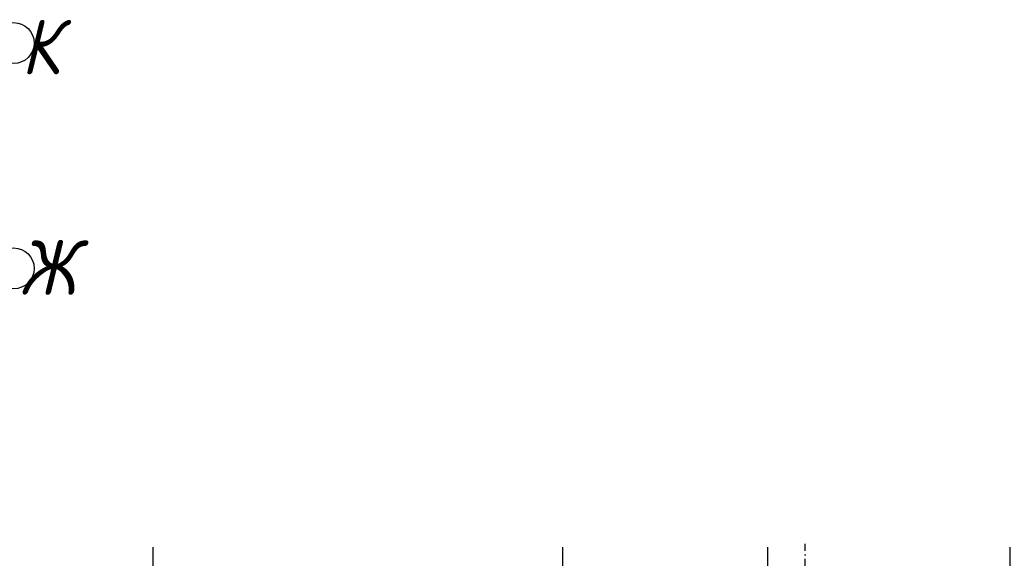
# Model space of a CAD drawing. Header units: millimetres. Extents: x -401725 to 250493, y 305116 to 802890.
# Drawn here: x 169527 to 184029, y 468954 to 476838 of the extents above; entities that cross this region are included whole.
import ezdxf

# ---------------------------------------------------------------- set-up
doc = ezdxf.new("R2010")
doc.units = ezdxf.units.MM
doc.linetypes.add('50_200_ШТРИХ_1Т_ш5_п1_п1_', pattern=[700, 500, -100, 0, -100])
doc.layers.add('S-GRID-____-IDEN', color=7, linetype='Continuous', lineweight=9)
doc.layers.add('S-GRID-____-OTLN-1', color=7, linetype='50_200_ШТРИХ_1Т_ш5_п1_п1_', lineweight=9)
doc.styles.add('ISOCPEUR_I', font='isocpeui.ttf', dxfattribs={"width": 0.9, "height": 2.5})

# ---------------------------------------------------------------- blocks, each defined once
blk = doc.blocks.new('Ось сетки - Круг_Ø6_00__ISO-2_5_0_9K_-25732049-АР1_План отверстий 3 этажа в осях 1-64_А-ГГ')
at = {"layer": 'S-GRID-____-IDEN'}
blk.add_circle((0, 0), 3, dxfattribs=at)

msp = doc.modelspace()

# ---------------------------------------------------------------- linework, layer by layer
at = {"layer": 'S-GRID-____-OTLN-1', "color": 251, "ltscale": 0.6, "true_color": 0x636466}
for p, q in [((171479.0567, 454533.3346), (171479.0567, 469166.4803)), ((177479.0567, 454533.3346), (177479.0567, 469166.4803)), ((180479.0567, 454533.3346), (180479.0567, 469166.4803)), ((181029.0567, 454779.728), (181029.0567, 469166.4803)), ((184029.0567, 454533.3346), (184029.0567, 469166.4803))]:
    msp.add_line(p, q, dxfattribs=at)

# ---------------------------------------------------------------- block references
at = {"layer": 'S-GRID-____-IDEN', "xscale": 99.99999999999993, "yscale": 99.99999999999993, "zscale": 99.99999999999993}
for p, rotation in [((169436.7959, 476496.983), 89.9999999999998), ((169436.7959, 473196.983), 269.9999999999996)]:
    msp.add_blockref('Ось сетки - Круг_Ø6_00__ISO-2_5_0_9K_-25732049-АР1_План отверстий 3 этажа в осях 1-64_А-ГГ', p, dxfattribs=dict(at, rotation=rotation))

# ---------------------------------------------------------------- texts
at = {"layer": 'S-GRID-____-IDEN', "char_height": 800, "attachment_point": 1, "style": 'ISOCPEUR_I'}
for s, insert, width in [('\\fISOCPEUR|b0|i1|c204|p34|;\\W.9;К', (169545.6405, 476840.3125), 223.670812), ('\\fISOCPEUR|b0|i1|c204|p34|;\\W.9;Ж', (169516.6315, 473610.8691), 281.392312)]:
    msp.add_mtext(s, dxfattribs=dict(at, insert=insert, width=width))

doc.saveas('drawing.dxf')
